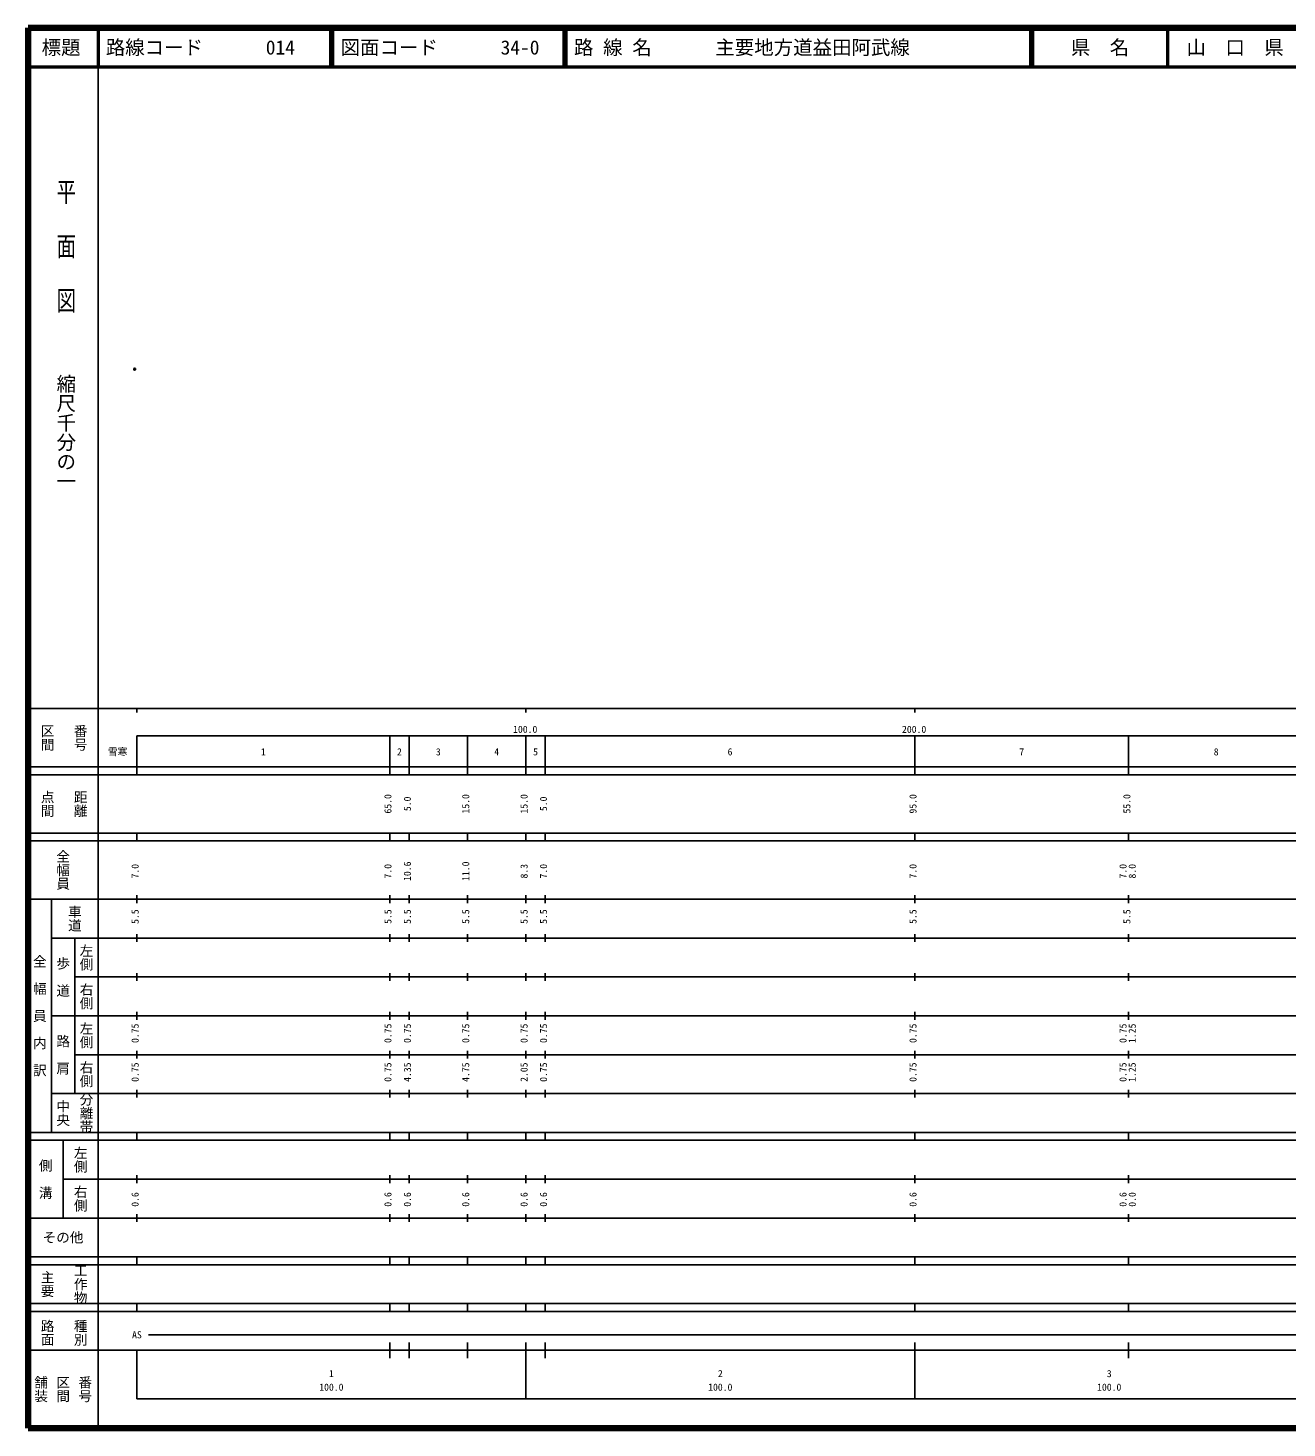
# Model space of a CAD drawing. Units: millimetres on the paper. Extents: x 40 to 680, y 20 to 380.
# Drawn here: x 40 to 363.7, y 20 to 380 of the extents above; entities that cross this region are included whole.
import ezdxf
from ezdxf.enums import TextEntityAlignment as Align

# ---------------------------------------------------------------- set-up
doc = ezdxf.new("R2010")
doc.units = ezdxf.units.MM
doc.header["$PDMODE"] = 32
doc.header["$PDSIZE"] = 0.5
doc.layers.add('M-OTRS', color=6, linetype='Continuous')
doc.layers.add('M-TTL-TXT', color=7, linetype='Continuous')
for name, color, linetype, lineweight in [('M-TTL', 2, 'Continuous', 140), ('M-TTL-BAND', 7, 'Continuous', 25), ('M-TTL-LINE', 7, 'Continuous', 50)]:
    doc.layers.add(name, color=color, linetype=linetype, lineweight=lineweight)
doc.styles.add('@ＭＳ ゴシック', font='')
doc.styles.add('ＭＳ ゴシック', font='')
doc.styles.get('@ＭＳ ゴシック').set_extended_font_data('@MS Gothic')
doc.styles.get('ＭＳ ゴシック').set_extended_font_data('MS Gothic')

msp = doc.modelspace()

# ---------------------------------------------------------------- linework, layer by layer
at = {"layer": 'M-OTRS'}
msp.add_point((67.422, 292.243), dxfattribs=at)
at = {"layer": 'M-TTL'}
for p, q in [((40, 380), (40, 20)), ((680, 380), (40, 380)), ((40, 20), (680, 20))]:
    msp.add_line(p, q, dxfattribs=at)
at = {"layer": 'M-TTL-BAND'}
for p, q in [((58, 370), (58, 20)), ((40, 205), (579, 205)), ((68, 205), (68, 204)), ((168, 205), (168, 204)), ((268, 205), (268, 204)), ((68, 198), (579, 198)), ((68, 198), (68, 188)), ((133, 188), (133, 198)), ((138, 188), (138, 198)), ((153, 188), (153, 198)), ((168, 188), (168, 198)), ((173, 188), (173, 198)), ((268, 188), (268, 198)), ((323, 188), (323, 198)), ((40, 190), (579, 190)), ((40, 188), (579, 188)), ((40, 173), (579, 173)), ((68, 171), (68, 173)), ((133, 171), (133, 173)), ((138, 171), (138, 173)), ((153, 171), (153, 173)), ((168, 171), (168, 173)), ((173, 171), (173, 173)), ((268, 171), (268, 173)), ((323, 171), (323, 173)), ((40, 171), (579, 171)), ((40, 156), (579, 156)), ((46, 96), (46, 156)), ((68, 155), (68, 157)), ((133, 155), (133, 157)), ((138, 155), (138, 157)), ((153, 155), (153, 157)), ((168, 155), (168, 157)), ((173, 155), (173, 157)), ((268, 155), (268, 157)), ((323, 155), (323, 157)), ((46, 146), (579, 146)), ((52, 146), (52, 106)), ((68, 145), (68, 147)), ((133, 145), (133, 147)), ((138, 145), (138, 147)), ((153, 145), (153, 147)), ((168, 145), (168, 147)), ((173, 145), (173, 147)), ((268, 145), (268, 147)), ((323, 145), (323, 147)), ((68, 135), (68, 137)), ((133, 135), (133, 137)), ((138, 135), (138, 137)), ((153, 135), (153, 137)), ((168, 135), (168, 137)), ((173, 135), (173, 137)), ((268, 135), (268, 137)), ((323, 135), (323, 137)), ((52, 136), (579, 136)), ((46, 126), (579, 126)), ((68, 125), (68, 127)), ((133, 125), (133, 127)), ((138, 125), (138, 127)), ((153, 125), (153, 127)), ((168, 125), (168, 127)), ((173, 125), (173, 127)), ((268, 125), (268, 127)), ((323, 125), (323, 127)), ((52, 116), (579, 116)), ((68, 115), (68, 117)), ((133, 115), (133, 117)), ((138, 115), (138, 117)), ((153, 115), (153, 117)), ((168, 115), (168, 117)), ((173, 115), (173, 117)), ((268, 115), (268, 117)), ((323, 115), (323, 117)), ((46, 106), (579, 106)), ((68, 105), (68, 107)), ((133, 105), (133, 107)), ((138, 105), (138, 107)), ((153, 105), (153, 107)), ((168, 105), (168, 107)), ((173, 105), (173, 107)), ((268, 105), (268, 107)), ((323, 105), (323, 107)), ((40, 96), (579, 96)), ((40, 94), (579, 94)), ((49, 94), (49, 74)), ((68, 94), (68, 96)), ((133, 94), (133, 96)), ((138, 94), (138, 96)), ((153, 94), (153, 96)), ((168, 94), (168, 96)), ((173, 94), (173, 96)), ((268, 94), (268, 96)), ((323, 94), (323, 96)), ((49, 84), (579, 84)), ((68, 83), (68, 85)), ((133, 83), (133, 85)), ((138, 83), (138, 85)), ((153, 83), (153, 85)), ((168, 83), (168, 85)), ((173, 83), (173, 85)), ((268, 83), (268, 85)), ((323, 83), (323, 85)), ((40, 74), (579, 74)), ((68, 73), (68, 75)), ((133, 73), (133, 75)), ((138, 73), (138, 75)), ((153, 73), (153, 75)), ((168, 73), (168, 75)), ((173, 73), (173, 75)), ((268, 73), (268, 75)), ((323, 73), (323, 75)), ((40, 64), (579, 64)), ((40, 62), (579, 62)), ((68, 62), (68, 64)), ((133, 62), (133, 64)), ((138, 62), (138, 64)), ((153, 62), (153, 64)), ((168, 62), (168, 64)), ((173, 62), (173, 64)), ((268, 62), (268, 64)), ((323, 62), (323, 64)), ((40, 52), (579, 52)), ((68, 50), (68, 52)), ((133, 50), (133, 52)), ((138, 50), (138, 52)), ((153, 50), (153, 52)), ((168, 50), (168, 52)), ((173, 50), (173, 52)), ((268, 50), (268, 52)), ((323, 50), (323, 52)), ((40, 50), (579, 50)), ((71, 44), (565, 44)), ((40, 40), (579, 40)), ((68, 40), (68, 27.5)), ((133, 38), (133, 42)), ((138, 38), (138, 42)), ((153, 38), (153, 42)), ((168, 27.5), (168, 42)), ((173, 38), (173, 42)), ((268, 27.5), (268, 42)), ((323, 38), (323, 42)), ((68, 27.5), (579, 27.5))]:
    msp.add_line(p, q, dxfattribs=at)
at = {"layer": 'M-TTL-LINE'}
for p, q in [((58, 380), (58, 370)), ((117.75, 380), (117.75, 370)), ((118.25, 380), (118.25, 370)), ((177.75, 380), (177.75, 370)), ((178.25, 380), (178.25, 370)), ((297.75, 380), (297.75, 370)), ((298.25, 380), (298.25, 370)), ((333, 380), (333, 370)), ((40, 370), (680, 370))]:
    msp.add_line(p, q, dxfattribs=at)

# ---------------------------------------------------------------- texts
at = {"layer": 'M-TTL-BAND', "style": '@ＭＳ ゴシック', "width": 1.4}
msp.add_text('平  面  図', height=3.666, rotation=270, dxfattribs=at).set_placement((49.777, 306.475), align=Align.MIDDLE_RIGHT)
at = {"layer": 'M-TTL-BAND', "style": '@ＭＳ ゴシック'}
msp.add_text('縮尺千分の一', height=3.666, rotation=270, dxfattribs=at).set_placement((49.777, 261.03), align=Align.MIDDLE_RIGHT)
for s, p in [('区間', (45, 197.5)), ('番号', (53.5, 197.5)), ('点間', (45, 180.5)), ('距離', (53.5, 180.5)), ('全幅員', (49, 163.5)), ('車道', (52, 151)), ('左側', (55, 141)), ('全\u3000幅\u3000員\u3000内\u3000訳', (43, 126)), ('歩\u3000道', (49, 136)), ('右側', (55, 131)), ('左側', (55, 121)), ('路\u3000肩', (49, 116)), ('右側', (55, 111)), ('分離帯', (55, 101)), ('中央', (49, 101)), ('左側', (53.5, 89)), ('側\u3000溝', (44.5, 84)), ('右側', (53.5, 79)), ('工作物', (53.5, 57)), ('主要', (45, 57)), ('路面', (45, 44.5)), ('種別', (53.5, 44.5)), ('舗装', (43.333, 30)), ('区間', (49, 30)), ('番号', (54.667, 30))]:
    msp.add_text(s, height=2.566, rotation=270, dxfattribs=at).set_placement(p, align=Align.MIDDLE_CENTER)
at = {"layer": 'M-TTL-BAND', "style": 'ＭＳ ゴシック'}
for s, p in [('100.0', (167.844, 198.195)), ('200.0', (267.844, 198.195)), ('雪寒', (63.048, 192.405)), ('1', (100.5, 192.405)), ('2', (135.5, 192.405)), ('3', (145.5, 192.405)), ('4', (160.5, 192.405)), ('5', (170.5, 192.405)), ('6', (220.5, 192.405)), ('7', (295.5, 192.405)), ('8', (345.5, 192.405)), ('AS', (68, 42.5)), ('1', (118, 32.523)), ('2', (218, 32.523)), ('3', (318, 32.523)), ('100.0', (118, 29.033)), ('100.0', (218, 29.033)), ('100.0', (318, 29.033))]:
    msp.add_text(s, height=1.833, dxfattribs=at).set_placement(p, align=Align.BOTTOM_CENTER)
for s, p in [('65.0', (134, 180.5)), ('5.0', (139, 180.5)), ('15.0', (154, 180.5)), ('15.0', (169, 180.5)), ('5.0', (174, 180.5)), ('95.0', (269, 180.5)), ('55.0', (324, 180.5)), ('7.0', (69, 163.174)), ('7.0', (134, 163.174)), ('10.6', (139, 163.174)), ('11.0', (154, 163.174)), ('8.3', (169, 163.174)), ('7.0', (174, 163.174)), ('7.0', (269, 163.174)), ('7.0', (323, 163.174)), ('8.0', (325.37, 163.174)), ('5.5', (69, 151.5)), ('5.5', (134, 151.5)), ('5.5', (139, 151.5)), ('5.5', (154, 151.5)), ('5.5', (169, 151.5)), ('5.5', (174, 151.5)), ('5.5', (269, 151.5)), ('5.5', (324, 151.5)), ('0.75', (69, 121.5)), ('0.75', (134, 121.5)), ('0.75', (139, 121.5)), ('0.75', (154, 121.5)), ('0.75', (169, 121.5)), ('0.75', (174, 121.5)), ('0.75', (269, 121.5)), ('0.75', (323, 121.5)), ('1.25', (325.37, 121.5)), ('0.75', (69, 111.5)), ('0.75', (134, 111.5)), ('4.35', (139, 111.5)), ('4.75', (154, 111.5)), ('2.05', (169, 111.5)), ('0.75', (174, 111.5)), ('0.75', (269, 111.5)), ('0.75', (323, 111.5)), ('1.25', (325.37, 111.5)), ('0.6', (69, 78.764)), ('0.6', (134, 78.764)), ('0.6', (139, 78.764)), ('0.6', (154, 78.764)), ('0.6', (169, 78.764)), ('0.6', (174, 78.764)), ('0.6', (269, 78.764)), ('0.6', (323, 78.764)), ('0.0', (325.37, 78.764))]:
    msp.add_text(s, height=1.833, rotation=90, dxfattribs=at).set_placement(p, align=Align.BOTTOM_CENTER)
msp.add_text('その他', height=2.566, dxfattribs=at).set_placement((49, 69), align=Align.MIDDLE_CENTER)
at = {"layer": 'M-TTL-TXT', "style": 'ＭＳ ゴシック'}
for s, p in [('標題', (48.5, 375)), ('県\u3000名', (315.625, 375)), ('山\u3000口\u3000県', (350.375, 375))]:
    msp.add_text(s, height=3.666, dxfattribs=at).set_placement(p, align=Align.MIDDLE_CENTER)
for s, p in [('路線コード', (60, 375)), ('014', (101.142, 375)), ('図面コード', (120.38, 375)), ('34-0', (161.521, 375)), ('路 線 名', (180.38, 375)), ('主要地方道益田阿武線', (216.734, 375))]:
    msp.add_text(s, height=3.666, dxfattribs=at).set_placement(p, align=Align.MIDDLE_LEFT)

doc.saveas('drawing.dxf')
